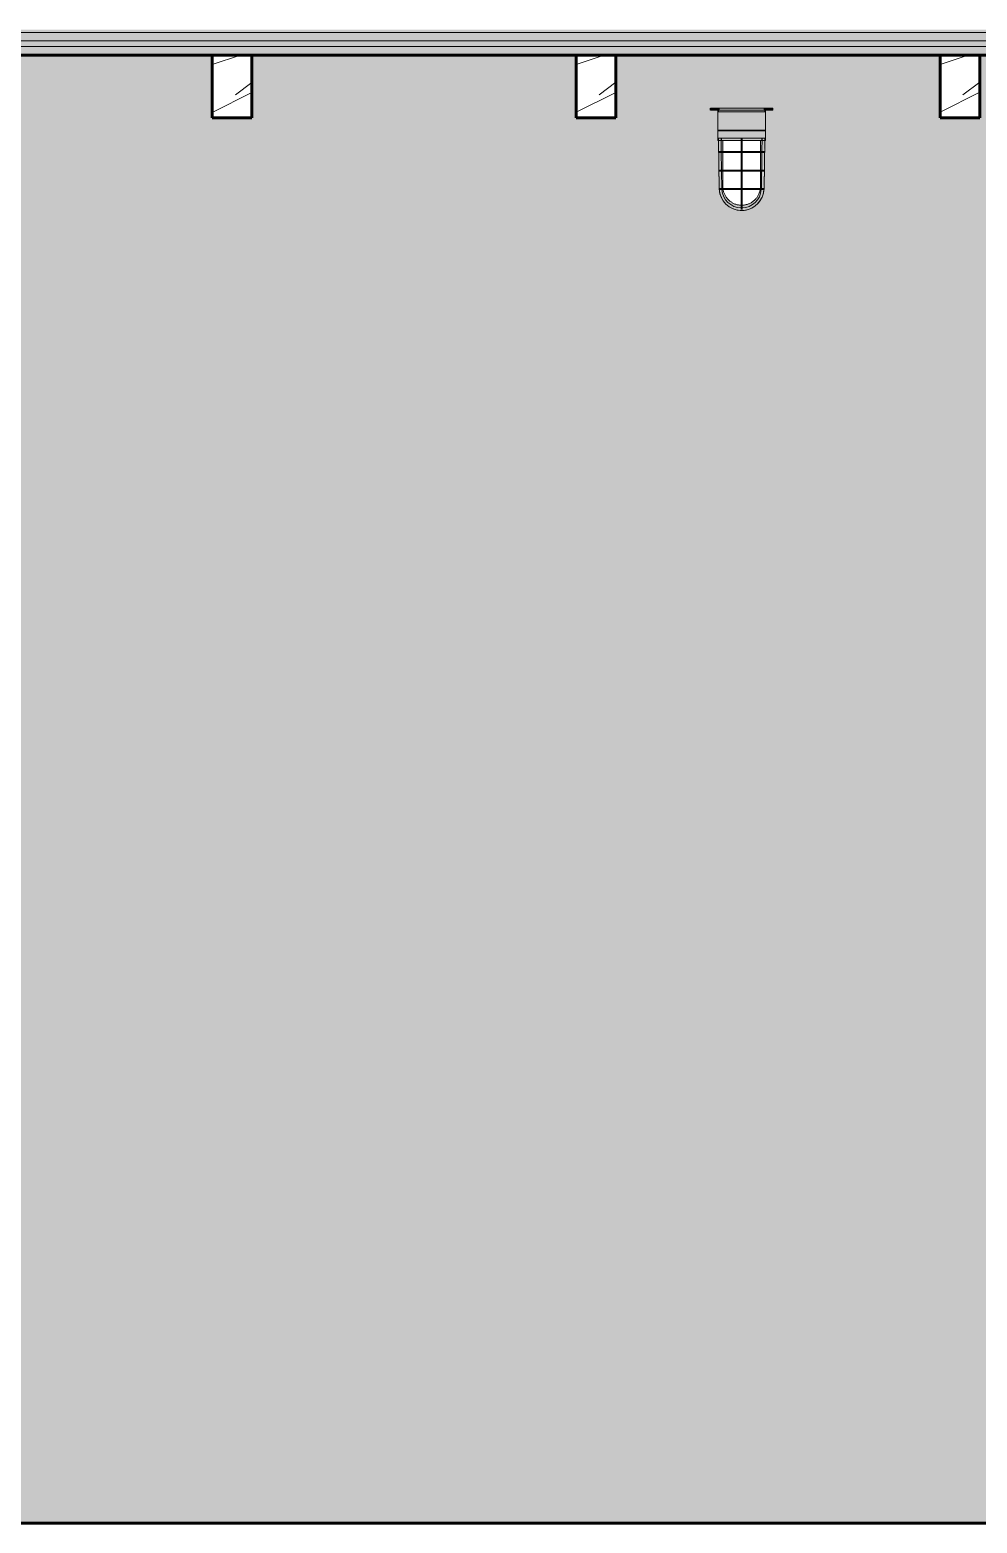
# Model space of a CAD drawing. Header units: inches. Extents: x 2872 to 9394, y -6 to 375.
# Drawn here: x 7001.6 to 7084.9, y 136 to 267.2 of the extents above; entities that cross this region are included whole.
import ezdxf

# ---------------------------------------------------------------- set-up
doc = ezdxf.new("R2010")
doc.units = ezdxf.units.IN
doc.header["$MEASUREMENT"] = 0
doc.linetypes.add('Grid Line 1_2_', pattern=[0.875, 0.5, -0.125, 0.125, -0.125])
for name, color, linetype, lineweight in [('0-3', 10, 'Continuous', 9), ('0-4', 90, 'Continuous', 5), ('A-FLOR-1', 8, 'Continuous', 5), ('A-FLOR-2', 7, 'Continuous', 60), ('A-FLOR-LEVL-1', 51, 'Grid Line 1_2_', 9), ('A-FLOR-MCUT-1', 250, 'Continuous', 18), ('A-FLOR-PATT-2', 253, 'Continuous', 9), ('A-FLOR-PATT-3', 10, 'Continuous', 9), ('E-LITE-EQPM', 33, 'Continuous', 9), ('I-WALL-1', 2, 'Continuous', 5), ('S-BEAM', 12, 'Continuous', 9), ('S-BEAM-3', 7, 'Continuous', 60)]:
    doc.layers.add(name, color=color, linetype=linetype, lineweight=lineweight)
pattern_1 = [(0, (0, 0), (0, 2.399), []), (315, (0, 0), (2.3985062, 0), [3.393, -3.393]), (45, (0, 0), (2.3985062, 0), [3.393, -3.393])]
pattern_2 = [(216.87, (3.199, 7.997), (23.9897714, 15.99364286), [3.998, -35.986]), (206.565, (7.997, 5.598), (-7.9970807, -7.996619), [8.941, -8.941]), (198.435, (7.997, 1.599), (-15.9938446, -7.9970983), [5.058, -20.23])]

# ---------------------------------------------------------------- blocks, each defined once
blk = doc.blocks.new('CTR - 1st Phase - Shell_rvt-6-INTERIOR ELEVATION - CORRIDOR EAST _202_E_ - 2ND FLOOR - WEST WALL')
at = {"layer": 'A-FLOR-1'}
blk.add_hatch(color=256, dxfattribs=at).paths.add_polyline_path([(2972.63, 265.75), (3479.22, 265.75), (3479.22, 266), (3481.17, 266), (3481.17, 266.25), (2447.2, 266.25), (2447.2, 265.75), (2964.41, 265.75)], flags=0)
at = {"layer": 'A-FLOR-PATT-2'}
h = blk.add_hatch(dxfattribs=at)
h.set_pattern_fill('FP_2', color=256, style=0, pattern_type=2)
h.set_pattern_definition([(0, (0, 0), (7.68, 1.92), [0.634, -5.126, 0.634, -5.126, -30.72]), (0, (0, 0), (7.68, 1.92), [-11.52, 0.634, -10.886, 0.634, -5.126, -13.44]), (0, (0, 0), (7.68, 1.92), [-28.8, 0.634, -3.206, 0.634, -8.966]), (120, (2.88, 0.96), (-5.5027688, 5.6910751), [0.634, -5.126, 0.634, -5.126, -30.72]), (120, (2.88, 0.96), (-5.5027688, 5.6910751), [-11.52, 0.634, -10.886, 0.634, -5.126, -13.44]), (120, (2.88, 0.96), (-5.5027688, 5.6910751), [-28.8, 0.634, -3.206, 0.634, -8.966]), (240, (3.84, 4.8), (-2.1772312, -7.6110751), [0.634, -5.126, 0.634, -5.126, -30.72]), (240, (3.84, 4.8), (-2.1772312, -7.6110751), [-11.52, 0.634, -10.886, 0.634, -5.126, -13.44]), (240, (3.84, 4.8), (-2.1772312, -7.6110751), [-28.8, 0.634, -3.206, 0.634, -8.966])])
h.paths.add_polyline_path([(2980.85, 266.25), (3481.17, 266.25), (3481.17, 267), (2447.2, 267), (2447.2, 266.25), (2972.63, 266.25)], flags=0)
at = {"layer": 'A-FLOR-PATT-3'}
h = blk.add_hatch(dxfattribs=at)
h.set_pattern_fill('FP_3', color=256, style=0, pattern_type=2)
h.set_pattern_definition(pattern_1)
h.paths.add_polyline_path([(3479.22, 267), (3481.17, 267), (3481.17, 267.23), (2447.2, 267.23), (2447.2, 267), (3466.06, 267)], flags=0)
h = blk.add_hatch(dxfattribs=at)
h.set_pattern_fill('FP_3', color=256, style=0, pattern_type=2)
h.set_pattern_definition(pattern_1)
h.paths.add_polyline_path([(3309.81, 265), (3479.22, 265), (3479.22, 265.75), (2447.2, 265.75), (2447.2, 265), (3304.47, 265)], flags=0)
at = {"layer": 'A-FLOR-2'}
for p, q in [((2447.2, 265), (3481.17, 265)), ((3202.37, 136), (2447.2, 136))]:
    blk.add_line(p, q, dxfattribs=at)
at = {"layer": 'A-FLOR-MCUT-1'}
for p, q in [((3481.17, 267), (2447.2, 267)), ((3481.17, 266.25), (2447.2, 266.25)), ((3481.17, 265.75), (2447.2, 265.75))]:
    blk.add_line(p, q, dxfattribs=at)
blk = doc.blocks.new('LVL-Laminated Veneer Lumber - 4X6 S_ PINE - NO_ 1-V47-INTERIOR ELEVATION - CORRIDOR EAST _202_E_ - 2ND FLOOR - WEST WALL')
at = {"layer": 'S-BEAM'}
h = blk.add_hatch(dxfattribs=at)
h.set_pattern_fill('FP_36', color=256, style=0, pattern_type=2)
h.set_pattern_definition(pattern_2)
h.paths.add_polyline_path([(2978.87, 259.5), (2978.87, 265), (2975.37, 265), (2975.37, 259.5)], flags=0)
at = {"layer": 'S-BEAM-3'}
for p, q in [((2978.87, 265), (2975.37, 265)), ((2975.37, 265), (2975.37, 259.5)), ((2978.87, 259.5), (2978.87, 265)), ((2975.37, 259.5), (2978.87, 259.5))]:
    blk.add_line(p, q, dxfattribs=at)
blk = doc.blocks.new('LVL-Laminated Veneer Lumber - 4X6 S_ PINE - NO_ 1-V48-INTERIOR ELEVATION - CORRIDOR EAST _202_E_ - 2ND FLOOR - WEST WALL')
at = {"layer": 'S-BEAM'}
h = blk.add_hatch(dxfattribs=at)
h.set_pattern_fill('FP_36', color=256, style=0, pattern_type=2)
h.set_pattern_definition(pattern_2)
h.paths.add_polyline_path([(2946.87, 259.5), (2946.87, 265), (2943.37, 265), (2943.37, 259.5)], flags=0)
at = {"layer": 'S-BEAM-3'}
for p, q in [((2946.87, 265), (2943.37, 265)), ((2943.37, 265), (2943.37, 259.5)), ((2946.87, 259.5), (2946.87, 265)), ((2943.37, 259.5), (2946.87, 259.5))]:
    blk.add_line(p, q, dxfattribs=at)
blk = doc.blocks.new('LVL-Laminated Veneer Lumber - 4X6 S_ PINE - NO_ 1-V50-INTERIOR ELEVATION - CORRIDOR EAST _202_E_ - 2ND FLOOR - WEST WALL')
at = {"layer": 'S-BEAM'}
h = blk.add_hatch(dxfattribs=at)
h.set_pattern_fill('FP_36', color=256, style=0, pattern_type=2)
h.set_pattern_definition(pattern_2)
h.paths.add_polyline_path([(2914.87, 259.5), (2914.87, 265), (2911.37, 265), (2911.37, 259.5)], flags=0)
at = {"layer": 'S-BEAM-3'}
for p, q in [((2914.87, 265), (2911.37, 265)), ((2911.37, 265), (2911.37, 259.5)), ((2914.87, 259.5), (2914.87, 265)), ((2911.37, 259.5), (2914.87, 259.5))]:
    blk.add_line(p, q, dxfattribs=at)
blk = doc.blocks.new('CTR - 1st Phase - Structure_rvt-6-INTERIOR ELEVATION - CORRIDOR EAST _202_E_ - 2ND FLOOR - WEST WALL')
at = {"layer": '0-3'}
for name in ['LVL-Laminated Veneer Lumber - 4X6 S_ PINE - NO_ 1-V50-INTERIOR ELEVATION - CORRIDOR EAST _202_E_ - 2ND FLOOR - WEST WALL', 'LVL-Laminated Veneer Lumber - 4X6 S_ PINE - NO_ 1-V48-INTERIOR ELEVATION - CORRIDOR EAST _202_E_ - 2ND FLOOR - WEST WALL', 'LVL-Laminated Veneer Lumber - 4X6 S_ PINE - NO_ 1-V47-INTERIOR ELEVATION - CORRIDOR EAST _202_E_ - 2ND FLOOR - WEST WALL']:
    blk.add_blockref(name, (0, 0), dxfattribs=at)
blk = doc.blocks.new('Lighting-Flood-Cooper-All-Pro-VT1730-LED - Lighting-Flood-Cooper-All-Pro-VT1730-LED-V59-INTERIOR ELEVATION - CORRIDOR EAST _202_E_ - 2ND FLOOR - WEST WALL')
at = {"layer": 'E-LITE-EQPM'}
for points in [[(2955.37, 260.16), (2955.37, 260.34), (2955.18, 260.34), (2955.19, 260.16), (2955.31, 260.16)], [(2955.47, 260.16), (2955.58, 260.16), (2955.58, 260.34), (2955.37, 260.34), (2955.37, 260.16)], [(2955.82, 260.16), (2955.94, 260.16), (2955.92, 260.34), (2955.58, 260.34), (2955.58, 260.16), (2955.72, 260.16)], [(2958.75, 258.41), (2960.02, 258.41), (2960.02, 260.03), (2955.82, 260.03), (2955.82, 258.41), (2958.73, 258.41)], [(2957.92, 260.03), (2959.96, 260.03), (2959.96, 260.16), (2955.89, 260.16), (2955.89, 260.03), (2957.47, 260.03)], [(2957.96, 260.16), (2959.91, 260.16), (2959.9, 260.34), (2955.94, 260.34), (2955.95, 260.16), (2957.92, 260.16)], [(2959.91, 260.16), (2960.27, 260.16), (2960.27, 260.34), (2959.91, 260.34), (2959.91, 260.16)], [(2960.29, 260.16), (2960.48, 260.16), (2960.48, 260.34), (2960.27, 260.34), (2960.27, 260.16)], [(2960.67, 260.16), (2960.66, 260.34), (2960.48, 260.34), (2960.48, 260.16), (2960.66, 260.16)], [(2959.07, 257.72), (2960.02, 257.72), (2960.02, 258.34), (2955.82, 258.34), (2955.82, 257.72), (2959.05, 257.72)], [(2955.85, 258.34), (2959.99, 258.34), (2959.99, 258.41), (2955.85, 258.41)], [(2955.96, 253.27), (2956.01, 253.28), (2955.91, 257.72), (2955.89, 257.72), (2955.94, 254.66), (2955.95, 254.18), (2955.96, 253.27)], [(2959.88, 253.27), (2959.94, 256.33), (2959.95, 256.97), (2959.95, 257.72), (2959.92, 257.72), (2959.86, 253.27), (2959.88, 253.27)], [(2959.35, 254.81), (2959.88, 254.83), (2959.86, 254.91), (2957.97, 254.89), (2957.92, 254.86), (2957.88, 254.89), (2957.87, 254.91), (2955.97, 254.89), (2955.96, 254.83), (2956.12, 254.81), (2956.22, 254.81), (2957.88, 254.82), (2957.9, 254.85), (2957.94, 254.86), (2957.97, 254.84), (2957.97, 254.81), (2959.27, 254.81)], [(2957.87, 251.35), (2958.24, 251.38), (2958.5, 251.44), (2958.78, 251.55), (2959.19, 251.81), (2959.42, 252.04), (2959.64, 252.36), (2959.75, 252.62), (2959.83, 252.87), (2959.86, 253.04), (2959.86, 253.27), (2959.85, 253.26), (2959.83, 253.21), (2959.82, 253.19), (2959.61, 252.42), (2959.11, 251.8), (2958.35, 251.44), (2957.95, 251.42), (2957.91, 251.36), (2957.89, 251.37), (2957.89, 251.43), (2957.88, 251.44), (2957.46, 251.46), (2956.74, 251.8), (2956.21, 252.45), (2956.01, 253.21), (2955.99, 253.21), (2955.98, 253.27), (2955.97, 253.27), (2956.02, 252.87), (2956.04, 252.75), (2956.27, 252.26), (2956.62, 251.85), (2956.86, 251.67), (2957.1, 251.53), (2957.61, 251.37), (2957.82, 251.36)], [(2956.95, 253.19), (2957.88, 253.19), (2957.9, 253.23), (2957.96, 253.22), (2957.97, 253.19), (2959.85, 253.21), (2959.83, 253.28), (2957.96, 253.27), (2957.94, 253.24), (2957.9, 253.25), (2957.89, 253.28), (2957.88, 253.28), (2956, 253.26), (2956, 253.21), (2956.47, 253.19), (2956.9, 253.19)]]:
    blk.add_hatch(color=256, dxfattribs=at).paths.add_polyline_path(points, flags=0)
h = blk.add_hatch(color=256, dxfattribs=at)
h.paths.add_polyline_path([(2957.5, 251.44), (2957.88, 251.44), (2957.88, 251.58), (2957.07, 251.8), (2956.42, 252.46), (2956.19, 253.19), (2956.03, 253.2), (2956.21, 252.45), (2956.74, 251.8), (2957.21, 251.58)], flags=0)
h.paths.add_polyline_path([(2958.24, 251.44), (2958.35, 251.44), (2959.11, 251.8), (2959.64, 252.45), (2959.82, 253.2), (2959.63, 253.19), (2959.42, 252.42), (2958.78, 251.8), (2957.97, 251.58), (2957.97, 251.44)], flags=0)
h.paths.add_polyline_path([(2956.01, 253.28), (2956.09, 253.28), (2956.19, 253.28), (2956.16, 254.82), (2956.05, 254.82), (2955.98, 254.81), (2956.01, 253.28)], flags=0)
h.paths.add_polyline_path([(2959.84, 253.28), (2959.87, 254.83), (2959.68, 254.81), (2959.68, 253.28), (2959.84, 253.28)], flags=0)
h.paths.add_polyline_path([(2955.98, 254.91), (2956.06, 254.91), (2956.16, 254.92), (2956.13, 256.45), (2956.03, 256.44), (2955.95, 256.44), (2955.98, 254.91)], flags=0)
h.paths.add_polyline_path([(2959.87, 254.91), (2959.89, 256.46), (2959.71, 256.44), (2959.69, 254.91), (2959.86, 254.91)], flags=0)
h.paths.add_polyline_path([(2955.95, 256.53), (2956.03, 256.53), (2956.13, 256.53), (2956.11, 257.72), (2955.93, 257.72), (2955.95, 256.53)], flags=0)
h.paths.add_polyline_path([(2959.9, 256.53), (2959.92, 257.72), (2959.73, 257.72), (2959.73, 256.53), (2959.88, 256.53)], flags=0)
h = blk.add_hatch(color=256, dxfattribs=at)
h.paths.add_polyline_path([(2959.33, 257.49), (2959.69, 257.49), (2959.69, 257.72), (2957.96, 257.72), (2957.98, 257.49), (2959.27, 257.49)], flags=0)
h.paths.add_polyline_path([(2956.18, 257.49), (2957.88, 257.49), (2957.88, 257.72), (2956.16, 257.72), (2956.16, 257.49)], flags=0)
h = blk.add_hatch(color=256, dxfattribs=at)
h.paths.add_polyline_path([(2957.92, 253.27), (2957.96, 253.28), (2957.97, 254.04), (2957.96, 254.85), (2957.92, 254.86), (2957.88, 254.84), (2957.9, 253.27), (2957.91, 253.27)], flags=0)
h.paths.add_polyline_path([(2957.93, 254.86), (2957.97, 254.9), (2957.95, 256.48), (2957.95, 256.5), (2957.97, 256.53), (2957.95, 257.72), (2957.89, 257.7), (2957.88, 256.97), (2957.9, 256.49), (2957.89, 256.48), (2957.88, 256.44), (2957.9, 254.87), (2957.92, 254.86)], flags=0)
h = blk.add_hatch(color=256, dxfattribs=at)
h.paths.add_polyline_path([(2959.27, 256.44), (2959.91, 256.46), (2959.88, 256.53), (2957.97, 256.51), (2957.95, 256.47), (2957.97, 256.44), (2959.17, 256.44)], flags=0)
h.paths.add_polyline_path([(2956.15, 256.44), (2957.88, 256.44), (2957.9, 256.48), (2957.89, 256.5), (2957.83, 256.53), (2955.95, 256.53), (2955.94, 256.46), (2956.1, 256.44), (2956.16, 256.45)], flags=0)
h = blk.add_hatch(color=256, dxfattribs=at)
h.paths.add_polyline_path([(2957.93, 251.36), (2957.97, 251.56), (2957.95, 253.07), (2957.95, 253.23), (2957.89, 253.22), (2957.88, 253.19), (2957.88, 251.44), (2957.91, 251.42), (2957.91, 251.36), (2957.92, 251.36)], flags=0)
h.paths.add_polyline_path([(2957.92, 253.24), (2957.95, 253.24), (2957.95, 253.27), (2957.89, 253.25), (2957.92, 253.24)], flags=0)
for p, q in [((2955.17, 260.34), (2955.17, 260.16)), ((2955.18, 260.34), (2955.37, 260.34)), ((2955.37, 260.16), (2955.18, 260.16)), ((2955.37, 260.34), (2955.58, 260.34)), ((2955.37, 260.34), (2955.37, 260.16)), ((2955.58, 260.16), (2955.37, 260.16)), ((2955.58, 260.34), (2955.94, 260.34)), ((2955.94, 260.16), (2955.58, 260.16)), ((2955.82, 257.49), (2955.82, 260.34)), ((2955.82, 260.34), (2960.02, 260.34)), ((2955.82, 260.03), (2955.82, 258.41)), ((2955.82, 260.03), (2960.02, 260.03)), ((2955.89, 260.16), (2955.89, 260.03)), ((2955.94, 260.34), (2959.91, 260.34)), ((2955.94, 260.16), (2955.94, 260.34)), ((2959.91, 260.16), (2955.94, 260.16)), ((2959.91, 260.34), (2960.27, 260.34)), ((2959.91, 260.34), (2959.91, 260.16)), ((2960.27, 260.16), (2959.91, 260.16)), ((2959.96, 260.03), (2959.96, 260.16)), ((2960.02, 260.34), (2960.02, 257.49)), ((2960.02, 258.41), (2960.02, 260.03)), ((2960.27, 260.34), (2960.48, 260.34)), ((2960.48, 260.16), (2960.27, 260.16)), ((2960.48, 260.34), (2960.67, 260.34)), ((2960.48, 260.34), (2960.48, 260.16)), ((2960.67, 260.16), (2960.48, 260.16)), ((2960.67, 260.16), (2960.67, 260.34)), ((2955.82, 258.41), (2960.02, 258.41)), ((2955.82, 258.34), (2955.82, 257.72)), ((2955.82, 258.34), (2960.02, 258.34)), ((2955.82, 257.72), (2960.02, 257.72)), ((2960.02, 257.49), (2955.82, 257.49)), ((2955.85, 258.41), (2955.85, 258.34)), ((2955.88, 257.72), (2955.96, 253.27)), ((2955.89, 257.49), (2955.96, 253.27)), ((2956.11, 257.72), (2956.13, 256.53)), ((2956.16, 257.72), (2956.16, 257.49)), ((2956.16, 257.49), (2957.88, 257.49)), ((2956.27, 257.49), (2956.27, 253.46)), ((2957.88, 257.72), (2957.88, 253.27)), ((2957.97, 253.27), (2957.97, 257.72)), ((2957.97, 257.49), (2959.69, 257.49)), ((2959.57, 253.46), (2959.57, 257.49)), ((2959.69, 257.49), (2959.69, 257.72)), ((2959.73, 257.72), (2959.71, 256.53)), ((2959.89, 253.27), (2959.96, 257.72)), ((2959.96, 257.49), (2959.89, 253.27)), ((2959.99, 258.34), (2959.99, 258.41)), ((2960.02, 257.72), (2960.02, 258.34)), ((2956.08, 256.44), (2956.1, 256.44)), ((2956.13, 256.45), (2956.16, 254.92)), ((2959.71, 256.44), (2959.69, 254.92)), ((2956.1, 254.81), (2956.12, 254.81)), ((2956.16, 254.82), (2956.19, 253.28)), ((2959.68, 254.82), (2959.66, 253.28)), ((2956.13, 253.19), (2956.14, 253.19)), ((2957.88, 253.19), (2957.88, 252.9)), ((2957.88, 251.58), (2957.88, 251.8)), ((2957.88, 251.44), (2957.88, 251.57)), ((2957.97, 251.8), (2957.97, 251.58)), ((2957.97, 251.57), (2957.97, 251.44))]:
    blk.add_line(p, q, dxfattribs=at)
at = {"layer": 'E-LITE-EQPM', "flags": 128}
for points in [[(2955.95, 256.44), (2955.95, 256.44), (2955.95, 256.44), (2955.95, 256.44), (2955.94, 256.44), (2955.94, 256.44), (2955.94, 256.44), (2955.94, 256.44), (2955.94, 256.44), (2955.94, 256.44), (2955.93, 256.44), (2955.93, 256.44), (2955.93, 256.44), (2955.93, 256.45), (2955.93, 256.45), (2955.93, 256.45), (2955.92, 256.45), (2955.92, 256.45), (2955.92, 256.45), (2955.92, 256.45), (2955.92, 256.45), (2955.92, 256.46), (2955.92, 256.46), (2955.91, 256.46), (2955.91, 256.46), (2955.91, 256.46), (2955.91, 256.46), (2955.91, 256.46), (2955.91, 256.47), (2955.91, 256.47), (2955.91, 256.47), (2955.91, 256.47), (2955.91, 256.47), (2955.91, 256.47), (2955.91, 256.48), (2955.91, 256.48), (2955.91, 256.48), (2955.9, 256.48), (2955.9, 256.48), (2955.9, 256.49), (2955.9, 256.49), (2955.9, 256.49), (2955.9, 256.49), (2955.91, 256.49), (2955.91, 256.5), (2955.91, 256.5), (2955.91, 256.5), (2955.91, 256.5), (2955.91, 256.5), (2955.91, 256.5), (2955.91, 256.51), (2955.91, 256.51), (2955.91, 256.51), (2955.91, 256.51), (2955.91, 256.51), (2955.91, 256.51), (2955.92, 256.52), (2955.92, 256.52), (2955.92, 256.52), (2955.92, 256.52), (2955.92, 256.52), (2955.92, 256.52), (2955.92, 256.52), (2955.92, 256.52), (2955.93, 256.53), (2955.93, 256.53), (2955.93, 256.53), (2955.93, 256.53), (2955.93, 256.53), (2955.93, 256.53), (2955.94, 256.53), (2955.94, 256.53), (2955.94, 256.53), (2955.94, 256.53), (2955.94, 256.53), (2955.95, 256.53), (2955.95, 256.53), (2955.95, 256.53), (2955.95, 256.53), (2955.95, 256.53)], [(2955.95, 256.53), (2955.95, 256.53), (2955.96, 256.53), (2955.97, 256.53), (2955.98, 256.53), (2955.99, 256.53), (2956.01, 256.53)], [(2959.9, 256.53), (2959.89, 256.53), (2959.89, 256.53), (2959.88, 256.53), (2959.87, 256.53), (2959.86, 256.53), (2959.84, 256.53), (2959.82, 256.53), (2959.8, 256.53), (2959.77, 256.53), (2959.74, 256.53), (2959.71, 256.53), (2959.67, 256.53), (2959.64, 256.53), (2959.59, 256.53), (2959.55, 256.53), (2959.51, 256.53), (2959.46, 256.53), (2959.41, 256.53), (2959.35, 256.53), (2959.3, 256.53), (2959.24, 256.53), (2959.18, 256.53), (2959.12, 256.53), (2959.05, 256.53), (2958.99, 256.53), (2958.92, 256.53), (2958.85, 256.53), (2958.78, 256.53), (2958.71, 256.53), (2958.64, 256.53), (2958.56, 256.53), (2958.49, 256.53), (2958.41, 256.53), (2958.34, 256.53), (2958.26, 256.53), (2958.18, 256.53), (2958.1, 256.53), (2958.02, 256.53), (2957.95, 256.53), (2957.87, 256.53), (2957.79, 256.53), (2957.71, 256.53), (2957.63, 256.53), (2957.55, 256.53), (2957.48, 256.53), (2957.4, 256.53), (2957.32, 256.53), (2957.25, 256.53), (2957.18, 256.53), (2957.1, 256.53), (2957.03, 256.53), (2956.96, 256.53), (2956.89, 256.53), (2956.83, 256.53), (2956.76, 256.53), (2956.7, 256.53), (2956.64, 256.53), (2956.58, 256.53), (2956.52, 256.53), (2956.47, 256.53), (2956.42, 256.53), (2956.37, 256.53), (2956.32, 256.53), (2956.28, 256.53), (2956.23, 256.53), (2956.19, 256.53), (2956.16, 256.53), (2956.12, 256.53), (2956.09, 256.53), (2956.07, 256.53), (2956.04, 256.53), (2956.02, 256.53), (2956, 256.53), (2955.98, 256.53), (2955.97, 256.53), (2955.96, 256.53), (2955.96, 256.53), (2955.95, 256.53), (2955.95, 256.53)], [(2956.02, 256.44), (2956, 256.44), (2955.98, 256.44), (2955.97, 256.44), (2955.96, 256.44), (2955.96, 256.44), (2955.95, 256.44), (2955.95, 256.44)], [(2955.95, 256.44), (2955.95, 256.44), (2955.96, 256.44), (2955.97, 256.44), (2955.98, 256.44), (2955.99, 256.44), (2956.01, 256.44), (2956.03, 256.44), (2956.05, 256.44), (2956.08, 256.44), (2956.11, 256.44), (2956.14, 256.44), (2956.17, 256.44), (2956.21, 256.44), (2956.25, 256.44), (2956.3, 256.44), (2956.34, 256.44), (2956.39, 256.44), (2956.44, 256.44), (2956.49, 256.44), (2956.55, 256.44), (2956.61, 256.44), (2956.67, 256.44), (2956.73, 256.44), (2956.79, 256.44), (2956.86, 256.44), (2956.93, 256.44), (2956.99, 256.44), (2957.06, 256.44), (2957.14, 256.44), (2957.21, 256.44), (2957.28, 256.44), (2957.36, 256.44), (2957.43, 256.44), (2957.51, 256.44), (2957.59, 256.44), (2957.67, 256.44), (2957.74, 256.44), (2957.82, 256.44), (2957.9, 256.44), (2957.98, 256.44), (2958.06, 256.44), (2958.14, 256.44), (2958.22, 256.44), (2958.29, 256.44), (2958.37, 256.44), (2958.45, 256.44), (2958.52, 256.44), (2958.6, 256.44), (2958.67, 256.44), (2958.74, 256.44), (2958.82, 256.44), (2958.89, 256.44), (2958.95, 256.44), (2959.02, 256.44), (2959.08, 256.44), (2959.15, 256.44), (2959.21, 256.44), (2959.27, 256.44), (2959.32, 256.44), (2959.38, 256.44), (2959.43, 256.44), (2959.48, 256.44), (2959.53, 256.44), (2959.57, 256.44), (2959.61, 256.44), (2959.65, 256.44), (2959.69, 256.44), (2959.72, 256.44), (2959.75, 256.44), (2959.78, 256.44), (2959.81, 256.44), (2959.83, 256.44), (2959.85, 256.44), (2959.86, 256.44), (2959.88, 256.44), (2959.89, 256.44), (2959.89, 256.44), (2959.9, 256.44), (2959.9, 256.44)], [(2959.9, 256.44), (2959.89, 256.44), (2959.89, 256.44), (2959.88, 256.44), (2959.87, 256.44), (2959.86, 256.44), (2959.84, 256.44), (2959.82, 256.44)], [(2959.83, 256.53), (2959.85, 256.53), (2959.86, 256.53), (2959.88, 256.53), (2959.89, 256.53), (2959.89, 256.53), (2959.9, 256.53), (2959.9, 256.53)], [(2959.9, 256.53), (2959.9, 256.53), (2959.9, 256.53), (2959.9, 256.53), (2959.9, 256.53), (2959.91, 256.53), (2959.91, 256.53), (2959.91, 256.53), (2959.91, 256.53), (2959.91, 256.53), (2959.91, 256.53), (2959.92, 256.53), (2959.92, 256.53), (2959.92, 256.53), (2959.92, 256.53), (2959.92, 256.53), (2959.92, 256.52), (2959.93, 256.52), (2959.93, 256.52), (2959.93, 256.52), (2959.93, 256.52), (2959.93, 256.52), (2959.93, 256.52), (2959.93, 256.51), (2959.93, 256.51), (2959.94, 256.51), (2959.94, 256.51), (2959.94, 256.51), (2959.94, 256.51), (2959.94, 256.51), (2959.94, 256.5), (2959.94, 256.5), (2959.94, 256.5), (2959.94, 256.5), (2959.94, 256.5), (2959.94, 256.49), (2959.94, 256.49), (2959.94, 256.49), (2959.94, 256.49), (2959.94, 256.49), (2959.94, 256.49), (2959.94, 256.48), (2959.94, 256.48), (2959.94, 256.48), (2959.94, 256.48), (2959.94, 256.48), (2959.94, 256.47), (2959.94, 256.47), (2959.94, 256.47), (2959.94, 256.47), (2959.94, 256.47), (2959.94, 256.47), (2959.94, 256.46), (2959.94, 256.46), (2959.93, 256.46), (2959.93, 256.46), (2959.93, 256.46), (2959.93, 256.46), (2959.93, 256.45), (2959.93, 256.45), (2959.93, 256.45), (2959.93, 256.45), (2959.92, 256.45), (2959.92, 256.45), (2959.92, 256.45), (2959.92, 256.45), (2959.92, 256.45), (2959.92, 256.44), (2959.91, 256.44), (2959.91, 256.44), (2959.91, 256.44), (2959.91, 256.44), (2959.91, 256.44), (2959.91, 256.44), (2959.9, 256.44), (2959.9, 256.44), (2959.9, 256.44), (2959.9, 256.44), (2959.9, 256.44), (2959.9, 256.44)], [(2955.98, 254.81), (2955.98, 254.81), (2955.98, 254.81), (2955.97, 254.81), (2955.97, 254.82), (2955.97, 254.82), (2955.97, 254.82), (2955.97, 254.82), (2955.96, 254.82), (2955.96, 254.82), (2955.96, 254.82), (2955.96, 254.82), (2955.96, 254.82), (2955.96, 254.82), (2955.95, 254.82), (2955.95, 254.82), (2955.95, 254.82), (2955.95, 254.83), (2955.95, 254.83), (2955.95, 254.83), (2955.95, 254.83), (2955.94, 254.83), (2955.94, 254.83), (2955.94, 254.83), (2955.94, 254.83), (2955.94, 254.84), (2955.94, 254.84), (2955.94, 254.84), (2955.94, 254.84), (2955.94, 254.84), (2955.94, 254.84), (2955.94, 254.85), (2955.93, 254.85), (2955.93, 254.85), (2955.93, 254.85), (2955.93, 254.85), (2955.93, 254.86), (2955.93, 254.86), (2955.93, 254.86), (2955.93, 254.86), (2955.93, 254.86), (2955.93, 254.86), (2955.93, 254.87), (2955.93, 254.87), (2955.93, 254.87), (2955.93, 254.87), (2955.93, 254.87), (2955.93, 254.88), (2955.94, 254.88), (2955.94, 254.88), (2955.94, 254.88), (2955.94, 254.88), (2955.94, 254.88), (2955.94, 254.89), (2955.94, 254.89), (2955.94, 254.89), (2955.94, 254.89), (2955.94, 254.89), (2955.95, 254.89), (2955.95, 254.89), (2955.95, 254.9), (2955.95, 254.9), (2955.95, 254.9), (2955.95, 254.9), (2955.95, 254.9), (2955.96, 254.9), (2955.96, 254.9), (2955.96, 254.9), (2955.96, 254.9), (2955.96, 254.91), (2955.96, 254.91), (2955.97, 254.91), (2955.97, 254.91), (2955.97, 254.91), (2955.97, 254.91), (2955.97, 254.91), (2955.97, 254.91), (2955.98, 254.91), (2955.98, 254.91), (2955.98, 254.91)], [(2955.98, 254.91), (2955.98, 254.91), (2955.99, 254.91), (2955.99, 254.91), (2956, 254.91), (2956.02, 254.91), (2956.04, 254.91), (2956.06, 254.91)], [(2959.87, 254.91), (2959.87, 254.91), (2959.86, 254.91), (2959.85, 254.91), (2959.84, 254.91), (2959.83, 254.91), (2959.81, 254.91), (2959.79, 254.91), (2959.77, 254.91), (2959.74, 254.91), (2959.71, 254.91), (2959.68, 254.91), (2959.65, 254.91), (2959.61, 254.91), (2959.57, 254.91), (2959.53, 254.91), (2959.48, 254.91), (2959.44, 254.91), (2959.39, 254.91), (2959.33, 254.91), (2959.28, 254.91), (2959.22, 254.91), (2959.16, 254.91), (2959.1, 254.91), (2959.04, 254.91), (2958.97, 254.91), (2958.91, 254.91), (2958.84, 254.91), (2958.77, 254.91), (2958.7, 254.91), (2958.63, 254.91), (2958.56, 254.91), (2958.48, 254.91), (2958.41, 254.91), (2958.33, 254.91), (2958.25, 254.91), (2958.18, 254.91), (2958.1, 254.91), (2958.02, 254.91), (2957.94, 254.91), (2957.87, 254.91), (2957.79, 254.91), (2957.71, 254.91), (2957.63, 254.91), (2957.56, 254.91), (2957.48, 254.91), (2957.41, 254.91), (2957.33, 254.91), (2957.26, 254.91), (2957.19, 254.91), (2957.11, 254.91), (2957.04, 254.91), (2956.98, 254.91), (2956.91, 254.91), (2956.84, 254.91), (2956.78, 254.91), (2956.72, 254.91), (2956.66, 254.91), (2956.6, 254.91), (2956.54, 254.91), (2956.49, 254.91), (2956.44, 254.91), (2956.39, 254.91), (2956.34, 254.91), (2956.3, 254.91), (2956.26, 254.91), (2956.22, 254.91), (2956.18, 254.91), (2956.15, 254.91), (2956.12, 254.91), (2956.09, 254.91), (2956.07, 254.91), (2956.05, 254.91), (2956.03, 254.91), (2956.01, 254.91), (2956, 254.91), (2955.99, 254.91), (2955.98, 254.91), (2955.98, 254.91), (2955.98, 254.91)], [(2956.05, 254.81), (2956.03, 254.81), (2956.01, 254.81), (2956, 254.81), (2955.99, 254.81), (2955.98, 254.81), (2955.98, 254.81), (2955.98, 254.81)], [(2955.98, 254.81), (2955.98, 254.81), (2955.99, 254.81), (2955.99, 254.81), (2956, 254.81), (2956.02, 254.81), (2956.04, 254.81), (2956.06, 254.81), (2956.08, 254.81), (2956.1, 254.81), (2956.13, 254.81), (2956.16, 254.81), (2956.2, 254.81), (2956.24, 254.81), (2956.28, 254.81), (2956.32, 254.81), (2956.36, 254.81), (2956.41, 254.81), (2956.46, 254.81), (2956.51, 254.81), (2956.57, 254.81), (2956.63, 254.81), (2956.69, 254.81), (2956.75, 254.81), (2956.81, 254.81), (2956.87, 254.81), (2956.94, 254.81), (2957.01, 254.81), (2957.08, 254.81), (2957.15, 254.81), (2957.22, 254.81), (2957.29, 254.81), (2957.37, 254.81), (2957.44, 254.81), (2957.52, 254.81), (2957.59, 254.81), (2957.67, 254.81), (2957.75, 254.81), (2957.83, 254.81), (2957.9, 254.81), (2957.98, 254.81), (2958.06, 254.81), (2958.14, 254.81), (2958.21, 254.81), (2958.29, 254.81), (2958.37, 254.81), (2958.44, 254.81), (2958.52, 254.81), (2958.59, 254.81), (2958.66, 254.81), (2958.73, 254.81), (2958.8, 254.81), (2958.87, 254.81), (2958.94, 254.81), (2959, 254.81), (2959.07, 254.81), (2959.13, 254.81), (2959.19, 254.81), (2959.25, 254.81), (2959.3, 254.81), (2959.36, 254.81), (2959.41, 254.81), (2959.46, 254.81), (2959.5, 254.81), (2959.55, 254.81), (2959.59, 254.81), (2959.63, 254.81), (2959.66, 254.81), (2959.7, 254.81), (2959.73, 254.81), (2959.76, 254.81), (2959.78, 254.81), (2959.8, 254.81), (2959.82, 254.81), (2959.84, 254.81), (2959.85, 254.81), (2959.86, 254.81), (2959.86, 254.81), (2959.87, 254.81), (2959.87, 254.81)], [(2959.87, 254.81), (2959.87, 254.81), (2959.86, 254.81), (2959.85, 254.81), (2959.84, 254.81), (2959.83, 254.81), (2959.81, 254.81), (2959.79, 254.81)], [(2959.8, 254.91), (2959.82, 254.91), (2959.84, 254.91), (2959.85, 254.91), (2959.86, 254.91), (2959.86, 254.91), (2959.87, 254.91), (2959.87, 254.91)], [(2959.87, 254.91), (2959.87, 254.91), (2959.87, 254.91), (2959.87, 254.91), (2959.88, 254.91), (2959.88, 254.91), (2959.88, 254.91), (2959.88, 254.91), (2959.88, 254.91), (2959.88, 254.91), (2959.89, 254.9), (2959.89, 254.9), (2959.89, 254.9), (2959.89, 254.9), (2959.89, 254.9), (2959.89, 254.9), (2959.9, 254.9), (2959.9, 254.9), (2959.9, 254.9), (2959.9, 254.9), (2959.9, 254.89), (2959.9, 254.89), (2959.9, 254.89), (2959.91, 254.89), (2959.91, 254.89), (2959.91, 254.89), (2959.91, 254.89), (2959.91, 254.88), (2959.91, 254.88), (2959.91, 254.88), (2959.91, 254.88), (2959.91, 254.88), (2959.91, 254.87), (2959.91, 254.87), (2959.91, 254.87), (2959.91, 254.87), (2959.91, 254.87), (2959.91, 254.87), (2959.91, 254.86), (2959.91, 254.86), (2959.91, 254.86), (2959.91, 254.86), (2959.91, 254.86), (2959.91, 254.85), (2959.91, 254.85), (2959.91, 254.85), (2959.91, 254.85), (2959.91, 254.85), (2959.91, 254.85), (2959.91, 254.84), (2959.91, 254.84), (2959.91, 254.84), (2959.91, 254.84), (2959.91, 254.84), (2959.91, 254.84), (2959.91, 254.83), (2959.9, 254.83), (2959.9, 254.83), (2959.9, 254.83), (2959.9, 254.83), (2959.9, 254.83), (2959.9, 254.83), (2959.9, 254.82), (2959.9, 254.82), (2959.89, 254.82), (2959.89, 254.82), (2959.89, 254.82), (2959.89, 254.82), (2959.89, 254.82), (2959.89, 254.82), (2959.88, 254.82), (2959.88, 254.82), (2959.88, 254.82), (2959.88, 254.82), (2959.88, 254.82), (2959.87, 254.82), (2959.87, 254.81), (2959.87, 254.81), (2959.87, 254.81), (2959.87, 254.81)], [(2956.01, 253.19), (2956.01, 253.19), (2956.01, 253.19), (2956, 253.19), (2956, 253.19), (2956, 253.19), (2956, 253.19), (2956, 253.19), (2956, 253.19), (2955.99, 253.19), (2955.99, 253.19), (2955.99, 253.19), (2955.99, 253.19), (2955.99, 253.2), (2955.99, 253.2), (2955.98, 253.2), (2955.98, 253.2), (2955.98, 253.2), (2955.98, 253.2), (2955.98, 253.2), (2955.98, 253.2), (2955.98, 253.21), (2955.97, 253.21), (2955.97, 253.21), (2955.97, 253.21), (2955.97, 253.21), (2955.97, 253.21), (2955.97, 253.21), (2955.97, 253.22), (2955.97, 253.22), (2955.97, 253.22), (2955.97, 253.22), (2955.97, 253.22), (2955.96, 253.22), (2955.96, 253.23), (2955.96, 253.23), (2955.96, 253.23), (2955.96, 253.23), (2955.96, 253.23), (2955.96, 253.24), (2955.96, 253.24), (2955.96, 253.24), (2955.96, 253.24), (2955.96, 253.24), (2955.96, 253.25), (2955.96, 253.25), (2955.97, 253.25), (2955.97, 253.25), (2955.97, 253.25), (2955.97, 253.25), (2955.97, 253.26), (2955.97, 253.26), (2955.97, 253.26), (2955.97, 253.26), (2955.97, 253.26), (2955.97, 253.26), (2955.97, 253.27), (2955.97, 253.27), (2955.98, 253.27), (2955.98, 253.27), (2955.98, 253.27), (2955.98, 253.27), (2955.98, 253.27), (2955.98, 253.27), (2955.98, 253.28), (2955.99, 253.28), (2955.99, 253.28), (2955.99, 253.28), (2955.99, 253.28), (2955.99, 253.28), (2955.99, 253.28), (2956, 253.28), (2956, 253.28), (2956, 253.28), (2956, 253.28), (2956, 253.28), (2956.01, 253.28), (2956.01, 253.28), (2956.01, 253.28), (2956.01, 253.28)], [(2959.89, 253.27), (2959.85, 252.92), (2959.75, 252.58), (2959.59, 252.27), (2959.38, 251.99), (2959.12, 251.75), (2958.82, 251.56), (2958.49, 251.43), (2958.15, 251.36), (2957.8, 251.35), (2957.45, 251.4), (2957.11, 251.52), (2956.81, 251.69), (2956.54, 251.92), (2956.31, 252.19), (2956.14, 252.5), (2956.02, 252.83), (2955.96, 253.27)], [(2956.01, 253.28), (2956.01, 253.28), (2956.02, 253.28), (2956.02, 253.28), (2956.03, 253.28), (2956.05, 253.28), (2956.07, 253.28), (2956.08, 253.28)], [(2959.84, 253.28), (2959.84, 253.28), (2959.83, 253.28), (2959.82, 253.28), (2959.81, 253.28), (2959.8, 253.28), (2959.78, 253.28), (2959.76, 253.28), (2959.74, 253.28), (2959.71, 253.28), (2959.69, 253.28), (2959.65, 253.28), (2959.62, 253.28), (2959.58, 253.28), (2959.54, 253.28), (2959.5, 253.28), (2959.46, 253.28), (2959.41, 253.28), (2959.36, 253.28), (2959.31, 253.28), (2959.26, 253.28), (2959.2, 253.28), (2959.14, 253.28), (2959.08, 253.28), (2959.02, 253.28), (2958.96, 253.28), (2958.89, 253.28), (2958.83, 253.28), (2958.76, 253.28), (2958.69, 253.28), (2958.62, 253.28), (2958.55, 253.28), (2958.47, 253.28), (2958.4, 253.28), (2958.32, 253.28), (2958.25, 253.28), (2958.17, 253.28), (2958.1, 253.28), (2958.02, 253.28), (2957.94, 253.28), (2957.87, 253.28), (2957.79, 253.28), (2957.72, 253.28), (2957.64, 253.28), (2957.56, 253.28), (2957.49, 253.28), (2957.41, 253.28), (2957.34, 253.28), (2957.27, 253.28), (2957.2, 253.28), (2957.13, 253.28), (2957.06, 253.28), (2956.99, 253.28), (2956.92, 253.28), (2956.86, 253.28), (2956.8, 253.28), (2956.74, 253.28), (2956.68, 253.28), (2956.62, 253.28), (2956.57, 253.28), (2956.51, 253.28), (2956.46, 253.28), (2956.41, 253.28), (2956.37, 253.28), (2956.32, 253.28), (2956.28, 253.28), (2956.25, 253.28), (2956.21, 253.28), (2956.18, 253.28), (2956.15, 253.28), (2956.12, 253.28), (2956.1, 253.28), (2956.08, 253.28), (2956.06, 253.28), (2956.04, 253.28), (2956.03, 253.28), (2956.02, 253.28), (2956.01, 253.28), (2956.01, 253.28), (2956.01, 253.28)], [(2957.86, 251.82), (2957.79, 251.82), (2957.73, 251.83), (2957.66, 251.84), (2957.6, 251.85), (2957.53, 251.86), (2957.47, 251.88), (2957.4, 251.9), (2957.34, 251.92), (2957.28, 251.95), (2957.22, 251.97), (2957.16, 252), (2957.1, 252.03), (2957.05, 252.07), (2956.99, 252.1), (2956.94, 252.14), (2956.89, 252.18), (2956.84, 252.22), (2956.79, 252.27), (2956.74, 252.32), (2956.7, 252.36), (2956.65, 252.41), (2956.61, 252.47), (2956.57, 252.52), (2956.54, 252.57), (2956.5, 252.63), (2956.47, 252.69), (2956.44, 252.75), (2956.41, 252.81), (2956.39, 252.87), (2956.36, 252.93), (2956.34, 252.99), (2956.33, 253.06), (2956.31, 253.12), (2956.3, 253.18), (2956.29, 253.25), (2956.28, 253.32), (2956.28, 253.38), (2956.27, 253.45), (2956.27, 253.46)], [(2957.88, 253.27), (2957.88, 252.45), (2957.88, 251.8), (2957.88, 251.44)], [(2959.57, 253.46), (2959.57, 253.4), (2959.57, 253.33), (2959.56, 253.27), (2959.55, 253.2), (2959.54, 253.14), (2959.53, 253.07), (2959.51, 253.01), (2959.49, 252.95), (2959.47, 252.88), (2959.44, 252.82), (2959.42, 252.76), (2959.39, 252.7), (2959.36, 252.64), (2959.32, 252.59), (2959.29, 252.53), (2959.25, 252.48), (2959.21, 252.43), (2959.16, 252.38), (2959.12, 252.33), (2959.07, 252.28), (2959.03, 252.24), (2958.98, 252.19), (2958.92, 252.15), (2958.87, 252.11), (2958.82, 252.08), (2958.76, 252.04), (2958.7, 252.01), (2958.64, 251.98), (2958.58, 251.95), (2958.52, 251.93), (2958.46, 251.9), (2958.4, 251.88), (2958.33, 251.87), (2958.27, 251.85), (2958.2, 251.84), (2958.14, 251.83), (2958.07, 251.82), (2958.01, 251.82), (2957.94, 251.81)], [(2957.97, 251.44), (2957.97, 251.8), (2957.97, 252.45), (2957.97, 253.27)], [(2959.77, 253.28), (2959.79, 253.28), (2959.81, 253.28), (2959.82, 253.28), (2959.83, 253.28), (2959.83, 253.28), (2959.84, 253.28), (2959.84, 253.28)], [(2959.84, 253.28), (2959.84, 253.28), (2959.84, 253.28), (2959.84, 253.28), (2959.84, 253.28), (2959.85, 253.28), (2959.85, 253.28), (2959.85, 253.28), (2959.85, 253.28), (2959.85, 253.28), (2959.86, 253.28), (2959.86, 253.28), (2959.86, 253.28), (2959.86, 253.28), (2959.86, 253.28), (2959.86, 253.28), (2959.87, 253.27), (2959.87, 253.27), (2959.87, 253.27), (2959.87, 253.27), (2959.87, 253.27), (2959.87, 253.27), (2959.87, 253.27), (2959.87, 253.26), (2959.88, 253.26), (2959.88, 253.26), (2959.88, 253.26), (2959.88, 253.26), (2959.88, 253.26), (2959.88, 253.26), (2959.88, 253.25), (2959.88, 253.25), (2959.88, 253.25), (2959.88, 253.25), (2959.88, 253.25), (2959.88, 253.24), (2959.88, 253.24), (2959.88, 253.24), (2959.88, 253.24), (2959.88, 253.24), (2959.88, 253.24), (2959.88, 253.23), (2959.88, 253.23), (2959.88, 253.23), (2959.88, 253.23), (2959.88, 253.23), (2959.88, 253.22), (2959.88, 253.22), (2959.88, 253.22), (2959.88, 253.22), (2959.88, 253.22), (2959.88, 253.22), (2959.88, 253.21), (2959.88, 253.21), (2959.88, 253.21), (2959.88, 253.21), (2959.87, 253.21), (2959.87, 253.21), (2959.87, 253.2), (2959.87, 253.2), (2959.87, 253.2), (2959.87, 253.2), (2959.87, 253.2), (2959.86, 253.2), (2959.86, 253.2), (2959.86, 253.2), (2959.86, 253.2), (2959.86, 253.19), (2959.86, 253.19), (2959.85, 253.19), (2959.85, 253.19), (2959.85, 253.19), (2959.85, 253.19), (2959.85, 253.19), (2959.85, 253.19), (2959.84, 253.19), (2959.84, 253.19), (2959.84, 253.19), (2959.84, 253.19), (2959.84, 253.19)], [(2956.1, 253.19), (2956.08, 253.19), (2956.06, 253.19), (2956.04, 253.19), (2956.03, 253.19), (2956.02, 253.19), (2956.01, 253.19), (2956.01, 253.19), (2956.01, 253.19)], [(2956.01, 253.19), (2956.01, 253.19), (2956.02, 253.19), (2956.02, 253.19), (2956.03, 253.19), (2956.05, 253.19), (2956.07, 253.19), (2956.08, 253.19), (2956.11, 253.19), (2956.13, 253.19), (2956.16, 253.19), (2956.19, 253.19), (2956.23, 253.19), (2956.26, 253.19), (2956.3, 253.19), (2956.34, 253.19), (2956.39, 253.19), (2956.44, 253.19), (2956.49, 253.19), (2956.54, 253.19), (2956.59, 253.19), (2956.65, 253.19), (2956.7, 253.19), (2956.76, 253.19), (2956.83, 253.19), (2956.89, 253.19), (2956.96, 253.19), (2957.02, 253.19), (2957.09, 253.19), (2957.16, 253.19), (2957.23, 253.19), (2957.3, 253.19), (2957.38, 253.19), (2957.45, 253.19), (2957.52, 253.19), (2957.6, 253.19), (2957.67, 253.19), (2957.75, 253.19), (2957.83, 253.19), (2957.9, 253.19), (2957.98, 253.19), (2958.06, 253.19), (2958.13, 253.19), (2958.21, 253.19), (2958.28, 253.19), (2958.36, 253.19), (2958.43, 253.19), (2958.51, 253.19), (2958.58, 253.19), (2958.65, 253.19), (2958.72, 253.19), (2958.79, 253.19), (2958.86, 253.19), (2958.92, 253.19), (2958.99, 253.19), (2959.05, 253.19), (2959.11, 253.19), (2959.17, 253.19), (2959.23, 253.19), (2959.28, 253.19), (2959.33, 253.19), (2959.39, 253.19), (2959.43, 253.19), (2959.48, 253.19), (2959.52, 253.19), (2959.56, 253.19), (2959.6, 253.19), (2959.64, 253.19), (2959.67, 253.19), (2959.7, 253.19), (2959.73, 253.19), (2959.75, 253.19), (2959.77, 253.19), (2959.79, 253.19), (2959.81, 253.19), (2959.82, 253.19), (2959.83, 253.19), (2959.83, 253.19), (2959.84, 253.19), (2959.84, 253.19)], [(2959.84, 253.19), (2959.84, 253.19), (2959.83, 253.19), (2959.82, 253.19), (2959.81, 253.19), (2959.8, 253.19), (2959.78, 253.19), (2959.76, 253.19)], [(2957.97, 251.39), (2957.97, 251.38), (2957.97, 251.38), (2957.97, 251.37), (2957.96, 251.36), (2957.96, 251.36), (2957.95, 251.35), (2957.95, 251.35), (2957.94, 251.35), (2957.93, 251.34), (2957.92, 251.34), (2957.91, 251.35), (2957.9, 251.35), (2957.89, 251.36), (2957.89, 251.36), (2957.88, 251.37), (2957.88, 251.38), (2957.88, 251.39)]]:
    blk.add_lwpolyline(points, dxfattribs=at)
at = {"layer": 'E-LITE-EQPM'}
for radius, start, end in [(1.96, 181, 359), (1.73, 184.0035, 268.3796), (1.73, 271.4952, 356.0325)]:
    blk.add_arc((2957.92, 253.31), radius, start, end, dxfattribs=at)

msp = doc.modelspace()

# ---------------------------------------------------------------- hatches: boundary and pattern name
at = {"layer": 'I-WALL-1'}
h = msp.add_hatch(color=256, dxfattribs=at)
h.paths.add_polyline_path([(6890.97614, 136), (7131.38261, 136), (7131.38261, 265), (7117.15114, 265), (7117.15114, 259.5), (7113.65114, 259.5), (7113.65114, 265), (7085.15114, 265), (7085.15114, 259.5), (7081.65114, 259.5), (7081.65114, 265), (7053.15114, 265), (7053.15114, 259.5), (7049.65114, 259.5), (7049.65114, 265), (7021.15114, 265), (7021.15114, 259.5), (7017.65114, 259.5), (7017.65114, 265), (6989.15114, 265), (6989.15114, 259.5), (6985.65114, 259.5), (6985.65114, 265), (6957.15114, 265), (6957.15114, 259.5), (6953.65114, 259.5), (6953.65114, 265), (6925.15114, 265), (6925.15114, 259.5), (6921.65114, 259.5), (6921.65114, 265), (6893.15114, 265), (6893.15114, 259.5), (6890.97614, 259.5), (6890.97614, 241.825), (6901.17614, 241.825), (6901.17614, 241.075), (6890.97614, 241.075), (6890.97614, 201.60013)], flags=0)
h.paths.add_polyline_path([(7064.14493, 251.34603), (7064.08998, 251.35828), (7063.80343, 251.39318), (7063.34291, 251.54609), (7063.01814, 251.75199), (7062.8264, 251.91433), (7062.54386, 252.2557), (7062.37421, 252.61569), (7062.29395, 252.87045), (7062.26426, 253.04293), (7062.23004, 253.79542), (7062.20522, 255.54198), (7062.17759, 256.90649), (7062.16156, 257.71875), (7062.10114, 257.71875), (7062.10114, 258.34375), (7062.13239, 258.34375), (7062.13239, 258.40625), (7062.10114, 258.40625), (7062.12028, 260.03125), (7062.16364, 260.03125), (7062.16364, 260.15625), (7061.453, 260.15625), (7061.46769, 260.34375), (7066.94928, 260.34375), (7066.93459, 260.15625), (7066.23864, 260.15625), (7066.23864, 260.03125), (7066.30114, 260.03125), (7066.30114, 258.40625), (7066.26989, 258.40625), (7066.26989, 258.34375), (7066.30114, 258.34375), (7066.30114, 257.71875), (7066.23767, 257.71875), (7066.1845, 254.66251), (7066.17694, 254.22107), (7066.14732, 253.16994), (7066.10833, 252.87045), (7066.0831, 252.75075), (7065.85842, 252.2557), (7065.54402, 251.88582), (7065.45463, 251.79971), (7064.9874, 251.51253), (7064.6227, 251.39854), (7064.40288, 251.35552), (7064.20114, 251.3481)], flags=0)
h.paths.add_polyline_path([(6968.14493, 251.34603), (6968.08998, 251.35828), (6967.80343, 251.39318), (6967.34291, 251.54609), (6967.01814, 251.75199), (6966.8264, 251.91433), (6966.54386, 252.2557), (6966.37421, 252.61569), (6966.29395, 252.87045), (6966.26426, 253.04293), (6966.23004, 253.79542), (6966.20522, 255.54198), (6966.17759, 256.90649), (6966.16156, 257.71875), (6966.10114, 257.71875), (6966.10114, 258.34375), (6966.13239, 258.34375), (6966.13239, 258.40625), (6966.10114, 258.40625), (6966.12028, 260.03125), (6966.16364, 260.03125), (6966.16364, 260.15625), (6965.453, 260.15625), (6965.46769, 260.34375), (6970.94928, 260.34375), (6970.93459, 260.15625), (6970.23864, 260.15625), (6970.23864, 260.03125), (6970.30114, 260.03125), (6970.30114, 258.40625), (6970.26989, 258.40625), (6970.26989, 258.34375), (6970.30114, 258.34375), (6970.30114, 257.71875), (6970.23767, 257.71875), (6970.1845, 254.66251), (6970.17694, 254.22107), (6970.14732, 253.16994), (6970.10833, 252.87045), (6970.0831, 252.75075), (6969.85842, 252.2557), (6969.65024, 251.99588), (6969.45463, 251.79971), (6968.9874, 251.51253), (6968.6227, 251.39854), (6968.40288, 251.35552), (6968.20114, 251.3481)], flags=0)
h.paths.add_polyline_path([(6968.15426, 251.58484), (6968.15426, 251.81963), (6967.77958, 251.87884), (6967.44113, 252.00495), (6967.34291, 252.06535), (6967.01814, 252.3815), (6966.76732, 252.65547), (6966.58238, 253.18964), (6966.4926, 253.18744), (6966.70968, 252.42198), (6967.34291, 251.79971), (6968.12983, 251.59131)], flags=0)
h.paths.add_polyline_path([(7064.15426, 251.58484), (7064.15426, 251.81963), (7063.78635, 251.87677), (7063.44113, 252.00495), (7063.34291, 252.06535), (7063.01814, 252.3815), (7062.76732, 252.65547), (7062.58238, 253.18964), (7062.4926, 253.18744), (7062.70968, 252.42198), (7063.34291, 251.79971), (7064.12983, 251.59131)], flags=0)
h.paths.add_polyline_path([(6968.24801, 251.58484), (6969.07038, 251.81054), (6969.70164, 252.45386), (6969.89756, 253.18964), (6969.77518, 253.18134), (6969.60302, 252.60861), (6969.34, 252.33787), (6968.97581, 252.01233), (6968.66968, 251.89266), (6968.43385, 251.83873), (6968.24801, 251.79971), (6968.24801, 251.58738)], flags=0)
h.paths.add_polyline_path([(7064.24801, 251.58484), (7065.07038, 251.81054), (7065.70164, 252.45386), (7065.89756, 253.18964), (7065.77518, 253.18134), (7065.60302, 252.60861), (7065.34, 252.33787), (7064.97581, 252.01233), (7064.66968, 251.89266), (7064.43385, 251.83873), (7064.24801, 251.79971), (7064.24801, 251.58738)], flags=0)
h.paths.add_polyline_path([(7062.48592, 253.28339), (7062.58238, 253.29918), (7062.55113, 253.46485), (7062.55113, 254.81464), (7062.4406, 254.81464), (7062.47712, 253.28339)], flags=0)
h.paths.add_polyline_path([(6966.58238, 253.28339), (6966.58238, 253.29918), (6966.55113, 253.46485), (6966.55113, 254.81464), (6966.4406, 254.81464), (6966.48592, 253.28339), (6966.5775, 253.28339)], flags=0)
h.paths.add_polyline_path([(7065.81964, 253.28339), (7065.93495, 253.28339), (7065.95276, 254.81464), (7065.85115, 254.81464), (7065.85115, 253.46485), (7065.80253, 253.28339)], flags=0)
h.paths.add_polyline_path([(6969.93482, 253.28339), (6969.93495, 253.28339), (6969.94147, 254.81464), (6969.85115, 254.81464), (6969.85115, 253.46485), (6969.8199, 253.28339), (6969.92515, 253.28339)], flags=0)
h.paths.add_polyline_path([(6969.90583, 254.90839), (6969.96354, 254.92126), (6969.97781, 256.43964), (6969.85115, 256.42148), (6969.85115, 254.90839), (6969.90359, 254.90839)], flags=0)
h.paths.add_polyline_path([(7065.87463, 254.90839), (7065.96354, 254.92126), (7065.97781, 256.43964), (7065.85115, 256.42148), (7065.85115, 254.90839)], flags=0)
h.paths.add_polyline_path([(6966.44952, 254.90839), (6966.55113, 254.92126), (6966.5316, 256.43964), (6966.41223, 256.43964), (6966.43896, 254.90839)], flags=0)
h.paths.add_polyline_path([(7062.55113, 254.90839), (7062.5316, 256.43964), (7062.41223, 256.43964), (7062.46006, 254.90839), (7062.52615, 254.90839)], flags=0)
h.paths.add_polyline_path([(7062.5316, 256.53339), (7062.55113, 256.55369), (7062.55113, 257.49297), (7062.43302, 257.49297), (7062.43302, 257.71875), (7062.38991, 257.71875), (7062.42446, 256.53339), (7062.46006, 256.53339)], flags=0)
h.paths.add_polyline_path([(6966.53307, 256.53339), (6966.55113, 256.55369), (6966.55113, 257.49297), (6966.43302, 257.49297), (6966.43302, 257.71875), (6966.38991, 257.71875), (6966.42446, 256.53339), (6966.5316, 256.53339)], flags=0)
h.paths.add_polyline_path([(7065.85115, 256.53339), (7065.99168, 256.53339), (7066.01237, 257.71875), (7065.96925, 257.71875), (7065.96925, 257.49297), (7065.85115, 257.49297), (7065.85115, 256.97207)], flags=0)
h.paths.add_polyline_path([(6969.9392, 256.53339), (6969.99168, 256.53339), (6970.01237, 257.71875), (6969.96925, 257.71875), (6969.96925, 257.49297), (6969.85115, 257.49297), (6969.87068, 256.53339)], flags=0)

# ---------------------------------------------------------------- linework, layer by layer
at = {"layer": 'A-FLOR-LEVL-1'}
msp.add_line((6504.22953, 136), (7653.57614, 136), dxfattribs=at)

# ---------------------------------------------------------------- block references
at = {"layer": '0-4'}
for name in ['CTR - 1st Phase - Shell_rvt-6-INTERIOR ELEVATION - CORRIDOR EAST _202_E_ - 2ND FLOOR - WEST WALL', 'CTR - 1st Phase - Structure_rvt-6-INTERIOR ELEVATION - CORRIDOR EAST _202_E_ - 2ND FLOOR - WEST WALL']:
    msp.add_blockref(name, (4106.2774, 0), dxfattribs=at)
at = {"layer": 'E-LITE-EQPM'}
msp.add_blockref('Lighting-Flood-Cooper-All-Pro-VT1730-LED - Lighting-Flood-Cooper-All-Pro-VT1730-LED-V59-INTERIOR ELEVATION - CORRIDOR EAST _202_E_ - 2ND FLOOR - WEST WALL', (4106.2774, 0), dxfattribs=at)

doc.saveas('drawing.dxf')
